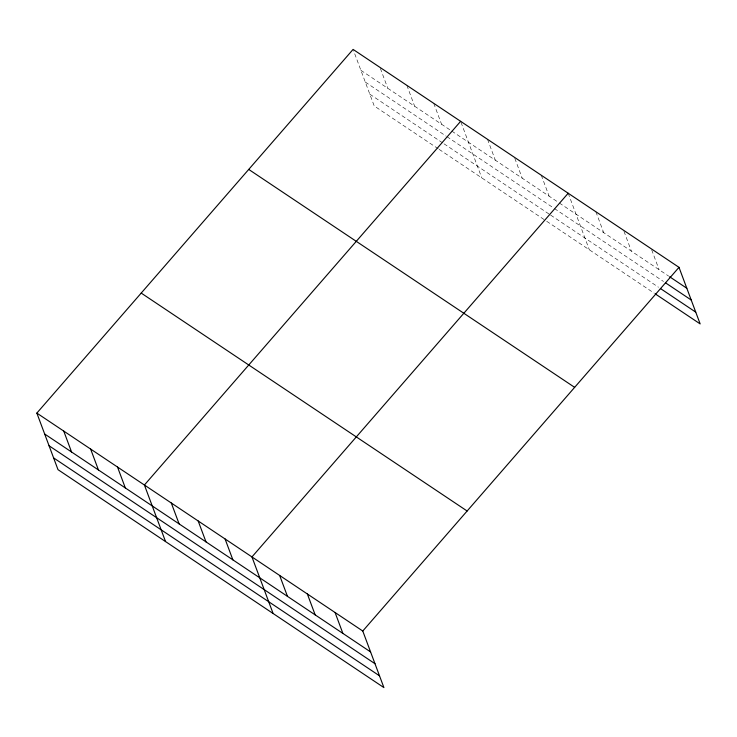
<?xml version="1.0" encoding="UTF-8"?>
<svg xmlns="http://www.w3.org/2000/svg" width="737" height="737" viewBox="0 0 737 737"><rect width="100%" height="100%" fill="white"/><g stroke="black" fill="none" stroke-linecap="round" stroke-linejoin="round"><path stroke-width="0.55" stroke-dasharray="3.69 2.76" d="M360.9 70.31L450.841 130.449M451.763 131.075L558.388 202.371M559.319 202.988L668.671 276.108M365.303 82.083L445.968 136.023M446.889 136.64L553.515 207.935M554.445 208.562L663.512 281.488M369.836 94.207L443.084 143.181M444.006 143.807L549.71 214.485M550.631 215.103L658.491 287.227M438.211 148.754L374.23 105.971L353.474 50.457M439.132 149.371L545.758 220.667M546.688 221.284L654.299 293.243M651.692 249.861L659.118 269.724M623.99 231.335L631.416 251.197M595.892 211.768L603.714 232.671M568.19 193.241L589.342 249.806M541.299 175.268L549.12 196.171M514.804 158.326L522.229 178.188M487.526 139.302L495.338 160.215M461.03 122.37L481.786 177.893M433.752 103.346L441.564 124.249M406.861 85.363L414.673 106.275M380.366 68.43L387.791 88.293"/><path stroke-width="1.11" d="M36.85 413.098L362.77 631.029L383.913 687.593L58.002 469.662L36.85 413.098L353.087 49.407L678.998 267.338L700.15 323.902L655.248 293.879M460.634 121.329L144.406 485.01L165.549 541.575M568.19 193.241L251.953 556.932L273.105 613.497M362.77 631.029L678.998 267.338M669.62 276.753L686.82 288.25M665.428 282.768L691.214 300.014M660.407 288.508L695.746 312.138M248.728 169.427L574.648 387.358M141.209 293.077L467.12 511.008M44.662 434.001L370.582 651.932M49.066 445.765L374.986 663.705M53.598 457.889L379.518 675.829M335.068 612.502L342.88 633.405M307.357 593.976L315.178 614.888M279.655 575.459L287.476 596.362M225.071 538.95L232.883 559.862M198.179 520.976L205.992 541.879M171.288 502.993L179.109 523.896M117.515 467.037L125.327 487.94M90.623 449.054L98.445 469.957M63.741 431.071L71.553 451.984"/></g></svg>
